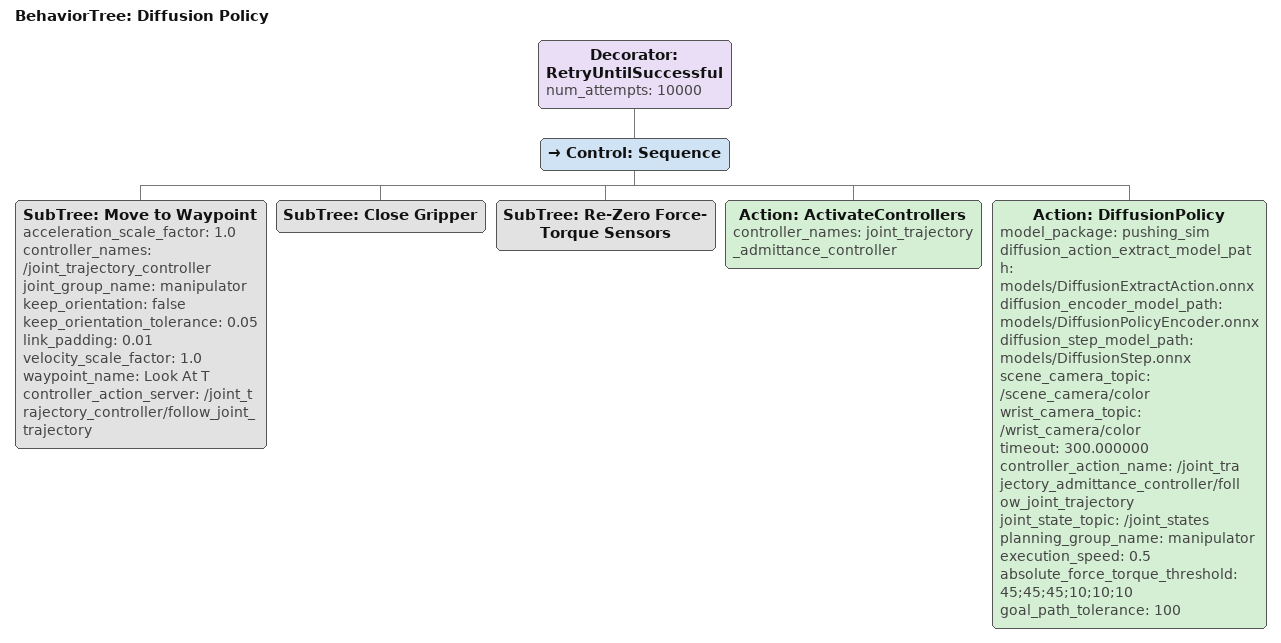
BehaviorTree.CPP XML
<?xml version='1.0' encoding='UTF-8'?>
<root BTCPP_format="4" main_tree_to_execute="Diffusion Policy">
  <BehaviorTree ID="Diffusion Policy" _description="" _hardcoded="false">
    <Decorator ID="RetryUntilSuccessful" num_attempts="10000">
      <Control ID="Sequence">
        <SubTree ID="Move to Waypoint" acceleration_scale_factor="1.0" controller_names="/joint_trajectory_controller" joint_group_name="manipulator" keep_orientation="false" keep_orientation_tolerance="0.05" link_padding="0.01" velocity_scale_factor="1.0" waypoint_name="Look At T" controller_action_server="/joint_trajectory_controller/follow_joint_trajectory"/>
        <SubTree ID="Close Gripper"/>
        <SubTree ID="Re-Zero Force-Torque Sensors"/>
        <Action ID="ActivateControllers" controller_names="joint_trajectory_admittance_controller"/>
        <Action ID="DiffusionPolicy" model_package="pushing_sim" diffusion_action_extract_model_path="models/DiffusionExtractAction.onnx" diffusion_encoder_model_path="models/DiffusionPolicyEncoder.onnx" diffusion_step_model_path="models/DiffusionStep.onnx" scene_camera_topic="/scene_camera/color" wrist_camera_topic="/wrist_camera/color" timeout="300.000000" controller_action_name="/joint_trajectory_admittance_controller/follow_joint_trajectory" joint_state_topic="/joint_states" planning_group_name="manipulator" execution_speed="0.5" absolute_force_torque_threshold="45;45;45;10;10;10" goal_path_tolerance="100"/>
      </Control>
    </Decorator>
  </BehaviorTree>
</root>
